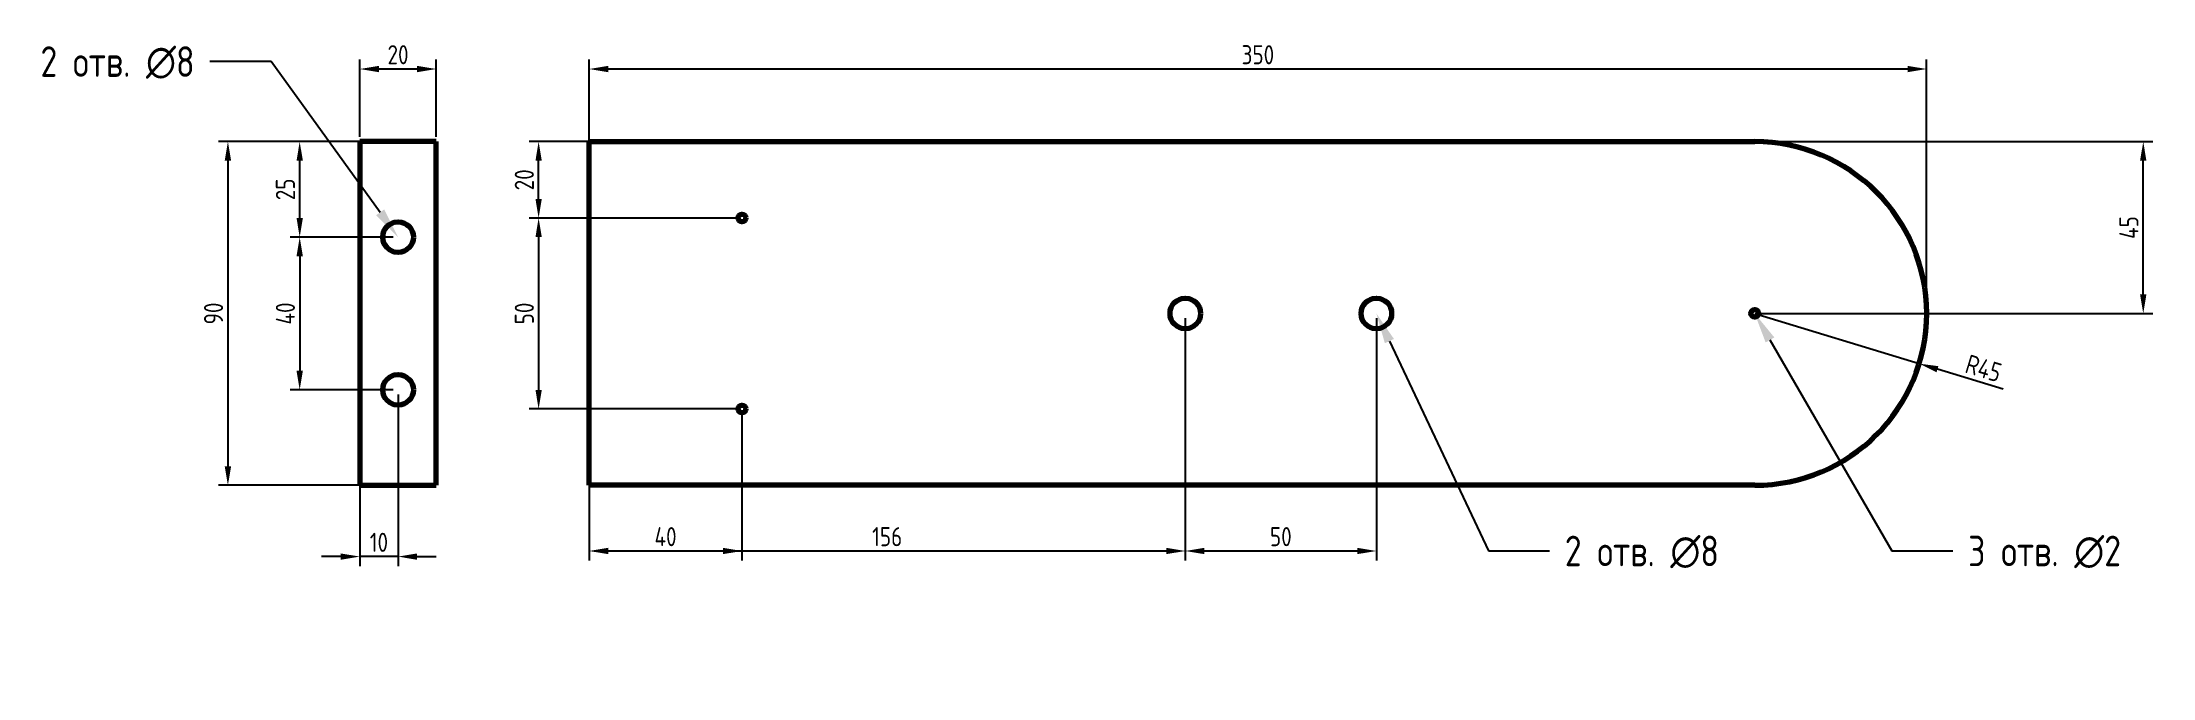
# Model space of a CAD drawing. Header units: millimetres. Extents: x 1576 to 1852, y 1984 to 2067.
import ezdxf
from ezdxf import colors
from ezdxf.entities.mleader import LeaderData, LeaderLine
from ezdxf.math import Vec2, Vec3

# ---------------------------------------------------------------- set-up
doc = ezdxf.new("R2010")
doc.units = ezdxf.units.MM
doc.layers.add('размеры', color=7, linetype='Continuous')
doc.styles.get("Standard").update_dxf_attribs({"font": 'GOST.ttf'})
doc.styles.add('Аннотативный', font='GOST.ttf')
doc.dimstyles.new('ISO-25', dxfattribs={"dimtxt": 2.5, "dimasz": 2.5, "dimexe": 1.25, "dimexo": 0.625, "dimtad": 1, "dimtxsty": 'Standard', "dimcen": 2.5, "dimadec": 0, "dimazin": 0, "dimtfac": 1, "dimtmove": 0, "dimatfit": 3, "dimfxl": 1, "dimarcsym": 0})

# ---------------------------------------------------------------- blocks, each defined once
blk = doc.blocks.new('*D1')
at = {"layer": 'Defpoints', "color": 0, "transparency": 16777216}
for p in [(1647.08, 2063.37), (1647.08, 2031.36), (1822.08, 2031.36)]:
    blk.add_point(p, dxfattribs=at)
at = {"layer": 'размеры', "color": 0, "lineweight": -2, "transparency": 16777216}
for p, q in [((1647.08, 2031.99), (1647.08, 2064.62)), ((1819.58, 2063.37), (1649.58, 2063.37)), ((1822.08, 2031.99), (1822.08, 2064.62))]:
    blk.add_line(p, q, dxfattribs=at)
at = {"layer": 'размеры', "color": 0, "transparency": 16777216}
for points in [[(1649.58, 2063.78), (1649.58, 2062.95), (1647.08, 2063.37)], [(1819.58, 2063.78), (1819.58, 2062.95), (1822.08, 2063.37)]]:
    blk.add_solid(points, dxfattribs=at)
at = {"layer": 'размеры', "color": 0, "lineweight": 9, "transparency": 16777216, "insert": (1734.58, 2065.24), "char_height": 2.5, "attachment_point": 5}
blk.add_mtext('350', dxfattribs=at)
blk = doc.blocks.new('*D2')
at = {"layer": 'Defpoints', "color": 0, "transparency": 16777216}
for p in [(1617.08, 2063.37), (1617.08, 2053.86), (1627.08, 2053.86)]:
    blk.add_point(p, dxfattribs=at)
at = {"layer": 'размеры', "color": 0, "lineweight": -2, "transparency": 16777216}
for p, q in [((1617.08, 2054.49), (1617.08, 2064.62)), ((1624.58, 2063.37), (1619.58, 2063.37)), ((1627.08, 2054.49), (1627.08, 2064.62))]:
    blk.add_line(p, q, dxfattribs=at)
at = {"layer": 'размеры', "color": 0, "transparency": 16777216}
for points in [[(1619.58, 2063.78), (1619.58, 2062.95), (1617.08, 2063.37)], [(1624.58, 2063.78), (1624.58, 2062.95), (1627.08, 2063.37)]]:
    blk.add_solid(points, dxfattribs=at)
at = {"layer": 'размеры', "color": 0, "lineweight": 9, "transparency": 16777216, "insert": (1622.08, 2065.24), "char_height": 2.5, "attachment_point": 5}
blk.add_mtext('20', dxfattribs=at)
blk = doc.blocks.new('*D3')
at = {"layer": 'Defpoints', "color": 0, "transparency": 16777216}
for p in [(1609.21, 2053.86), (1622.08, 2053.86), (1622.08, 2041.36)]:
    blk.add_point(p, dxfattribs=at)
at = {"layer": 'размеры', "color": 0, "lineweight": -2, "transparency": 16777216}
for p, q in [((1621.46, 2053.86), (1607.96, 2053.86)), ((1609.21, 2043.86), (1609.21, 2051.36)), ((1621.46, 2041.36), (1607.96, 2041.36))]:
    blk.add_line(p, q, dxfattribs=at)
at = {"layer": 'размеры', "color": 0, "transparency": 16777216}
for points in [[(1608.8, 2051.36), (1609.63, 2051.36), (1609.21, 2053.86)], [(1608.8, 2043.86), (1609.63, 2043.86), (1609.21, 2041.36)]]:
    blk.add_solid(points, dxfattribs=at)
at = {"layer": 'размеры', "color": 0, "lineweight": 9, "transparency": 16777216, "insert": (1607.34, 2047.61), "char_height": 2.5, "attachment_point": 5, "rotation": 90}
blk.add_mtext('25', dxfattribs=at)
blk = doc.blocks.new('*D4')
at = {"layer": 'Defpoints', "color": 0, "transparency": 16777216}
for p in [(1622.08, 2041.36), (1609.21, 2021.36), (1622.08, 2021.36)]:
    blk.add_point(p, dxfattribs=at)
at = {"layer": 'размеры', "color": 0, "lineweight": -2, "transparency": 16777216}
for p, q in [((1621.46, 2041.36), (1607.96, 2041.36)), ((1609.21, 2038.86), (1609.21, 2023.86)), ((1621.46, 2021.36), (1607.96, 2021.36))]:
    blk.add_line(p, q, dxfattribs=at)
at = {"layer": 'размеры', "color": 0, "transparency": 16777216}
for points in [[(1608.8, 2038.86), (1609.63, 2038.86), (1609.21, 2041.36)], [(1608.8, 2023.86), (1609.63, 2023.86), (1609.21, 2021.36)]]:
    blk.add_solid(points, dxfattribs=at)
at = {"layer": 'размеры', "color": 0, "lineweight": 9, "transparency": 16777216, "insert": (1607.34, 2031.36), "char_height": 2.5, "attachment_point": 5, "rotation": 90}
blk.add_mtext('40', dxfattribs=at)
blk = doc.blocks.new('*D5')
at = {"layer": 'Defpoints', "color": 0, "transparency": 16777216}
for p in [(1622.08, 2053.86), (1599.82, 2008.86), (1622.08, 2008.86)]:
    blk.add_point(p, dxfattribs=at)
at = {"layer": 'размеры', "color": 0, "lineweight": -2, "transparency": 16777216}
for p, q in [((1621.46, 2053.86), (1598.57, 2053.86)), ((1599.82, 2051.36), (1599.82, 2011.36)), ((1621.46, 2008.86), (1598.57, 2008.86))]:
    blk.add_line(p, q, dxfattribs=at)
at = {"layer": 'размеры', "color": 0, "transparency": 16777216}
for points in [[(1599.4, 2051.36), (1600.24, 2051.36), (1599.82, 2053.86)], [(1599.4, 2011.36), (1600.24, 2011.36), (1599.82, 2008.86)]]:
    blk.add_solid(points, dxfattribs=at)
at = {"layer": 'размеры', "color": 0, "lineweight": 9, "transparency": 16777216, "insert": (1597.94, 2031.36), "char_height": 2.5, "attachment_point": 5, "rotation": 90}
blk.add_mtext('90', dxfattribs=at)
blk = doc.blocks.new('*D6')
at = {"layer": 'Defpoints', "color": 0, "transparency": 16777216}
for p in [(1647.08, 2018.86), (1667.08, 2018.86), (1647.08, 2000.26)]:
    blk.add_point(p, dxfattribs=at)
at = {"layer": 'размеры', "color": 0, "lineweight": -2, "transparency": 16777216}
for p, q in [((1647.08, 2018.24), (1647.08, 1999.01)), ((1667.08, 2018.24), (1667.08, 1999.01)), ((1664.58, 2000.26), (1649.58, 2000.26))]:
    blk.add_line(p, q, dxfattribs=at)
at = {"layer": 'размеры', "color": 0, "transparency": 16777216}
for points in [[(1649.58, 2000.68), (1649.58, 1999.85), (1647.08, 2000.26)], [(1664.58, 2000.68), (1664.58, 1999.85), (1667.08, 2000.26)]]:
    blk.add_solid(points, dxfattribs=at)
at = {"layer": 'размеры', "color": 0, "lineweight": 9, "transparency": 16777216, "insert": (1657.08, 2002.14), "char_height": 2.5, "attachment_point": 5, "style": 'Аннотативный'}
blk.add_mtext('40', dxfattribs=at)
blk = doc.blocks.new('*D7')
at = {"layer": 'Defpoints', "color": 0, "transparency": 16777216}
for p in [(1647.08, 2031.36), (1725.08, 2031.36), (1647.08, 2000.26)]:
    blk.add_point(p, dxfattribs=at)
at = {"layer": 'размеры', "color": 0, "lineweight": -2, "transparency": 16777216}
for p, q in [((1647.08, 2030.74), (1647.08, 1999.01)), ((1725.08, 2030.74), (1725.08, 1999.01)), ((1722.58, 2000.26), (1649.58, 2000.26))]:
    blk.add_line(p, q, dxfattribs=at)
at = {"layer": 'размеры', "color": 0, "transparency": 16777216}
for points in [[(1649.58, 2000.68), (1649.58, 1999.85), (1647.08, 2000.26)], [(1722.58, 2000.68), (1722.58, 1999.85), (1725.08, 2000.26)]]:
    blk.add_solid(points, dxfattribs=at)
at = {"layer": 'размеры', "color": 0, "lineweight": 9, "transparency": 16777216, "insert": (1686.08, 2002.14), "char_height": 2.5, "attachment_point": 5, "style": 'Аннотативный'}
blk.add_mtext('156', dxfattribs=at)
blk = doc.blocks.new('*D8')
at = {"layer": 'Defpoints', "color": 0, "transparency": 16777216}
for p in [(1725.08, 2031.36), (1750.08, 2031.36), (1725.08, 2000.26)]:
    blk.add_point(p, dxfattribs=at)
at = {"layer": 'размеры', "color": 0, "lineweight": -2, "transparency": 16777216}
for p, q in [((1725.08, 2030.74), (1725.08, 1999.01)), ((1750.08, 2030.74), (1750.08, 1999.01)), ((1747.58, 2000.26), (1727.58, 2000.26))]:
    blk.add_line(p, q, dxfattribs=at)
at = {"layer": 'размеры', "color": 0, "transparency": 16777216}
for points in [[(1727.58, 2000.68), (1727.58, 1999.85), (1725.08, 2000.26)], [(1747.58, 2000.68), (1747.58, 1999.85), (1750.08, 2000.26)]]:
    blk.add_solid(points, dxfattribs=at)
at = {"layer": 'размеры', "color": 0, "lineweight": 9, "transparency": 16777216, "insert": (1737.58, 2002.14), "char_height": 2.5, "attachment_point": 5, "style": 'Аннотативный'}
blk.add_mtext('50', dxfattribs=at)
blk = doc.blocks.new('*D9')
at = {"layer": 'Defpoints', "color": 0, "transparency": 16777216}
for p in [(1799.58, 2031.36), (1821.1, 2024.79)]:
    blk.add_point(p, dxfattribs=at)
at = {"layer": 'размеры', "color": 0, "lineweight": -2, "transparency": 16777216}
for p, q in [((1799.58, 2031.36), (1821.1, 2024.79)), ((1832.09, 2021.44), (1823.49, 2024.06))]:
    blk.add_line(p, q, dxfattribs=at)
at = {"layer": 'размеры', "color": 0, "transparency": 16777216}
blk.add_solid([(1823.61, 2024.46), (1823.37, 2023.67), (1821.1, 2024.79)], dxfattribs=at)
at = {"layer": 'размеры', "color": 0, "lineweight": 9, "transparency": 16777216, "insert": (1829.53, 2024.18), "char_height": 2.5, "attachment_point": 5, "rotation": 343.0269, "style": 'Аннотативный'}
blk.add_mtext('R45', dxfattribs=at)
blk = doc.blocks.new('*D10')
at = {"layer": 'Defpoints', "color": 0, "transparency": 16777216}
for p in [(1799.58, 2053.86), (1850.42, 2053.86), (1799.58, 2031.36)]:
    blk.add_point(p, dxfattribs=at)
at = {"layer": 'размеры', "color": 0, "lineweight": -2, "transparency": 16777216}
for p, q in [((1800.21, 2053.86), (1851.67, 2053.86)), ((1850.42, 2033.86), (1850.42, 2051.36)), ((1800.21, 2031.36), (1851.67, 2031.36))]:
    blk.add_line(p, q, dxfattribs=at)
at = {"layer": 'размеры', "color": 0, "transparency": 16777216}
for points in [[(1850, 2051.36), (1850.83, 2051.36), (1850.42, 2053.86)], [(1850, 2033.86), (1850.83, 2033.86), (1850.42, 2031.36)]]:
    blk.add_solid(points, dxfattribs=at)
at = {"layer": 'размеры', "color": 0, "lineweight": 9, "transparency": 16777216, "insert": (1848.54, 2042.61), "char_height": 2.5, "attachment_point": 5, "rotation": 90}
blk.add_mtext('45', dxfattribs=at)
blk = doc.blocks.new('*D11')
at = {"layer": 'Defpoints', "color": 0, "transparency": 16777216}
for p in [(1640.47, 2053.86), (1667.08, 2053.86), (1667.08, 2043.86)]:
    blk.add_point(p, dxfattribs=at)
at = {"layer": 'размеры', "color": 0, "lineweight": -2, "transparency": 16777216}
for p, q in [((1666.46, 2053.86), (1639.22, 2053.86)), ((1640.47, 2046.36), (1640.47, 2051.36)), ((1666.46, 2043.86), (1639.22, 2043.86))]:
    blk.add_line(p, q, dxfattribs=at)
at = {"layer": 'размеры', "color": 0, "transparency": 16777216}
for points in [[(1640.06, 2051.36), (1640.89, 2051.36), (1640.47, 2053.86)], [(1640.06, 2046.36), (1640.89, 2046.36), (1640.47, 2043.86)]]:
    blk.add_solid(points, dxfattribs=at)
at = {"layer": 'размеры', "color": 0, "lineweight": 9, "transparency": 16777216, "insert": (1638.6, 2048.86), "char_height": 2.5, "attachment_point": 5, "rotation": 90}
blk.add_mtext('20', dxfattribs=at)
blk = doc.blocks.new('*D12')
at = {"layer": 'Defpoints', "color": 0, "transparency": 16777216}
for p in [(1667.08, 2043.86), (1640.47, 2018.86), (1667.08, 2018.86)]:
    blk.add_point(p, dxfattribs=at)
at = {"layer": 'размеры', "color": 0, "lineweight": -2, "transparency": 16777216}
for p, q in [((1666.46, 2043.86), (1639.22, 2043.86)), ((1640.47, 2041.36), (1640.47, 2021.36)), ((1666.46, 2018.86), (1639.22, 2018.86))]:
    blk.add_line(p, q, dxfattribs=at)
at = {"layer": 'размеры', "color": 0, "transparency": 16777216}
for points in [[(1640.06, 2041.36), (1640.89, 2041.36), (1640.47, 2043.86)], [(1640.06, 2021.36), (1640.89, 2021.36), (1640.47, 2018.86)]]:
    blk.add_solid(points, dxfattribs=at)
at = {"layer": 'размеры', "color": 0, "lineweight": 9, "transparency": 16777216, "insert": (1638.6, 2031.36), "char_height": 2.5, "attachment_point": 5, "rotation": 90}
blk.add_mtext('50', dxfattribs=at)
blk = doc.blocks.new('*D13')
at = {"layer": 'Defpoints', "color": 0, "transparency": 16777216}
for p in [(1617.08, 2021.36), (1622.08, 2021.36), (1617.08, 1999.53)]:
    blk.add_point(p, dxfattribs=at)
at = {"layer": 'размеры', "color": 0, "lineweight": -2, "transparency": 16777216}
for p, q in [((1617.08, 2020.74), (1617.08, 1998.28)), ((1622.08, 2020.74), (1622.08, 1998.28)), ((1614.58, 1999.53), (1612.08, 1999.53)), ((1622.08, 1999.53), (1617.08, 1999.53)), ((1624.58, 1999.53), (1627.08, 1999.53))]:
    blk.add_line(p, q, dxfattribs=at)
at = {"layer": 'размеры', "color": 0, "transparency": 16777216}
for points in [[(1614.58, 1999.94), (1614.58, 1999.11), (1617.08, 1999.53)], [(1624.58, 1999.94), (1624.58, 1999.11), (1622.08, 1999.53)]]:
    blk.add_solid(points, dxfattribs=at)
at = {"layer": 'размеры', "color": 0, "lineweight": 9, "transparency": 16777216, "insert": (1619.58, 2001.4), "char_height": 2.5, "attachment_point": 5}
blk.add_mtext('10', dxfattribs=at)

msp = doc.modelspace()

# ---------------------------------------------------------------- linework, layer by layer
at = {"lineweight": 70}
for p, q in [((1627.082, 2053.862), (1617.082, 2053.862)), ((1617.082, 2053.862), (1617.082, 2008.862)), ((1627.082, 2008.862), (1627.082, 2053.862)), ((1647.082, 2053.862), (1799.582, 2053.862)), ((1647.082, 2008.862), (1647.082, 2053.862)), ((1617.082, 2008.862), (1627.082, 2008.862)), ((1799.582, 2008.862), (1647.082, 2008.862))]:
    msp.add_line(p, q, dxfattribs=at)
msp.add_line((1647.082, 2053.862), (1667.082, 2053.862))
for centre, radius in [((1667.082, 2043.862), 0.5), ((1622.082, 2041.362), 2), ((1725.082, 2031.362), 2), ((1750.082, 2031.362), 2), ((1799.582, 2031.362), 0.5), ((1622.082, 2021.362), 2), ((1667.082, 2018.862), 0.5)]:
    msp.add_circle(centre, radius, dxfattribs=at)
msp.add_arc((1799.582, 2031.362), 22.5, 270, 90, dxfattribs=at)

# ---------------------------------------------------------------- dimensions: what is measured, and where the dimension line sits
at = {"layer": 'размеры', "lineweight": 9}
for base, p1, p2, text, picture, middle in [((1617.082, 2063.367), (1627.082, 2053.862), (1617.082, 2053.862), '20', '*D2', (1622.082, 2065.242)), ((1647.082, 2063.367), (1822.082, 2031.362), (1647.082, 2031.362), '350', '*D1', (1734.582, 2065.242)), ((1617.082, 1999.527), (1622.082, 2021.362), (1617.082, 2021.362), '10', '*D13', (1619.582, 2001.402))]:
    dim = msp.add_linear_dim(base=base, p1=p1, p2=p2, text=text, dimstyle='ISO-25', dxfattribs=at)
    dim.commit()
    dim.dimension.update_dxf_attribs({"geometry": picture, "text_midpoint": middle})
for base, p1, p2, text, picture, middle in [((1599.819, 2008.862), (1622.082, 2053.862), (1622.082, 2008.862), '90', '*D5', (1597.944, 2031.362)), ((1609.213, 2053.862), (1622.082, 2041.362), (1622.082, 2053.862), '25', '*D3', (1607.338, 2047.612)), ((1640.472, 2053.862), (1667.082, 2043.862), (1667.082, 2053.862), '20', '*D11', (1638.597, 2048.862)), ((1850.416, 2053.862), (1799.582, 2031.362), (1799.582, 2053.862), '45', '*D10', (1848.541, 2042.612)), ((1640.472, 2018.862), (1667.082, 2043.862), (1667.082, 2018.862), '50', '*D12', (1638.597, 2031.362)), ((1609.213, 2021.362), (1622.082, 2041.362), (1622.082, 2021.362), '40', '*D4', (1607.338, 2031.362))]:
    dim = msp.add_linear_dim(base=base, p1=p1, p2=p2, angle=90, text=text, dimstyle='ISO-25', dxfattribs=at)
    dim.commit()
    dim.dimension.update_dxf_attribs({"geometry": picture, "text_midpoint": middle})
for base, p1, p2, text, picture, middle in [((1647.082, 2000.265), (1725.082, 2031.362), (1647.082, 2031.362), '156', '*D7', (1686.082, 2002.14)), ((1725.082, 2000.265), (1750.082, 2031.362), (1725.082, 2031.362), '50', '*D8', (1737.582, 2002.14)), ((1647.082, 2000.265), (1667.082, 2018.862), (1647.082, 2018.862), '40', '*D6', (1657.082, 2002.14))]:
    dim = msp.add_linear_dim(base=base, p1=p1, p2=p2, text=text, dimstyle='ISO-25', override={"dimtxsty": 'Аннотативный'}, dxfattribs=at)
    dim.commit()
    dim.dimension.update_dxf_attribs({"geometry": picture, "text_midpoint": middle})
dim = msp.add_radius_dim(center=(1799.582, 2031.362), mpoint=(1821.101, 2024.794), text='R45', dimstyle='ISO-25', override={"dimtxsty": 'Аннотативный'}, dxfattribs=at)
dim.commit()
dim.dimension.update_dxf_attribs({"geometry": '*D9', "text_midpoint": (1829.532, 2024.181)})

# ---------------------------------------------------------------- leaders
ml = msp.add_multileader_mtext('Standard', dxfattribs=at)
ml.set_content('{\\fGost|b0|i0|c0|p2;2 отв. ∅8}', color=256)
ml.set_leader_properties()
ml.build(insert=Vec2(0, 0))
ctx = ml.context
ctx.base_point, ctx.plane_origin = Vec3(1571.497, 2064.341), Vec3(1622.082, 2041.362)
ctx.text_align_type = 2
notes = []
notes.append((ctx, [(0, (1, 1, 0), (1605.463, 2064.341), (-1, 0), 8, [(0, [(1622.082, 2041.362)], 0, [])])]))
ctx.mtext.insert, ctx.mtext.alignment, ctx.mtext.flow_direction = Vec3(1595.463, 2066.343), 3, 5
ml = msp.add_multileader_mtext('Standard', dxfattribs=at)
ml.set_content('2 отв. ∅8', color=256)
ml.set_leader_properties()
ml.build(insert=Vec2(0, 0))
ctx = ml.context
ctx.base_point, ctx.plane_origin = Vec3(1772.736, 2000.265), Vec3(1750.082, 2031.362)
notes.append((ctx, [(0, (1, 1, 0), (1764.736, 2000.265), (1, 0), 8, [(0, [(1750.082, 2031.362)], 0, [])])]))
ctx.mtext.insert, ctx.mtext.flow_direction = Vec3(1774.736, 2002.266), 5
ml = msp.add_multileader_mtext('Standard', dxfattribs=at)
ml.set_content('{\\fGost|b0|i0|c0|p2;3 отв. ∅2}', color=256, style='Аннотативный')
ml.set_leader_properties()
ml.build(insert=Vec2(0, 0))
ctx = ml.context
ctx.base_point, ctx.plane_origin = Vec3(1825.508, 2000.265), Vec3(1799.582, 2031.362)
notes.append((ctx, [(0, (1, 1, 0), (1817.508, 2000.265), (1, 0), 8, [(0, [(1799.582, 2031.362)], 0, [])])]))
ctx.mtext.insert, ctx.mtext.flow_direction = Vec3(1827.508, 2002.266), 5
for ctx, leaders in notes:
    for number, flags, end, landing, length, lines in leaders:
        leader = LeaderData()
        leader.index, (leader.has_last_leader_line, leader.has_dogleg_vector, leader.attachment_direction) = number, flags
        leader.last_leader_point, leader.dogleg_vector, leader.dogleg_length = Vec3(end), Vec3(landing), length
        for number, points, colour, breaks in lines:
            line = LeaderLine()
            line.index, line.vertices, line.color, line.breaks = number, Vec3.list(points), colors.encode_raw_color(colour), breaks
            leader.lines.append(line)
        ctx.leaders.append(leader)

doc.saveas('drawing.dxf')
